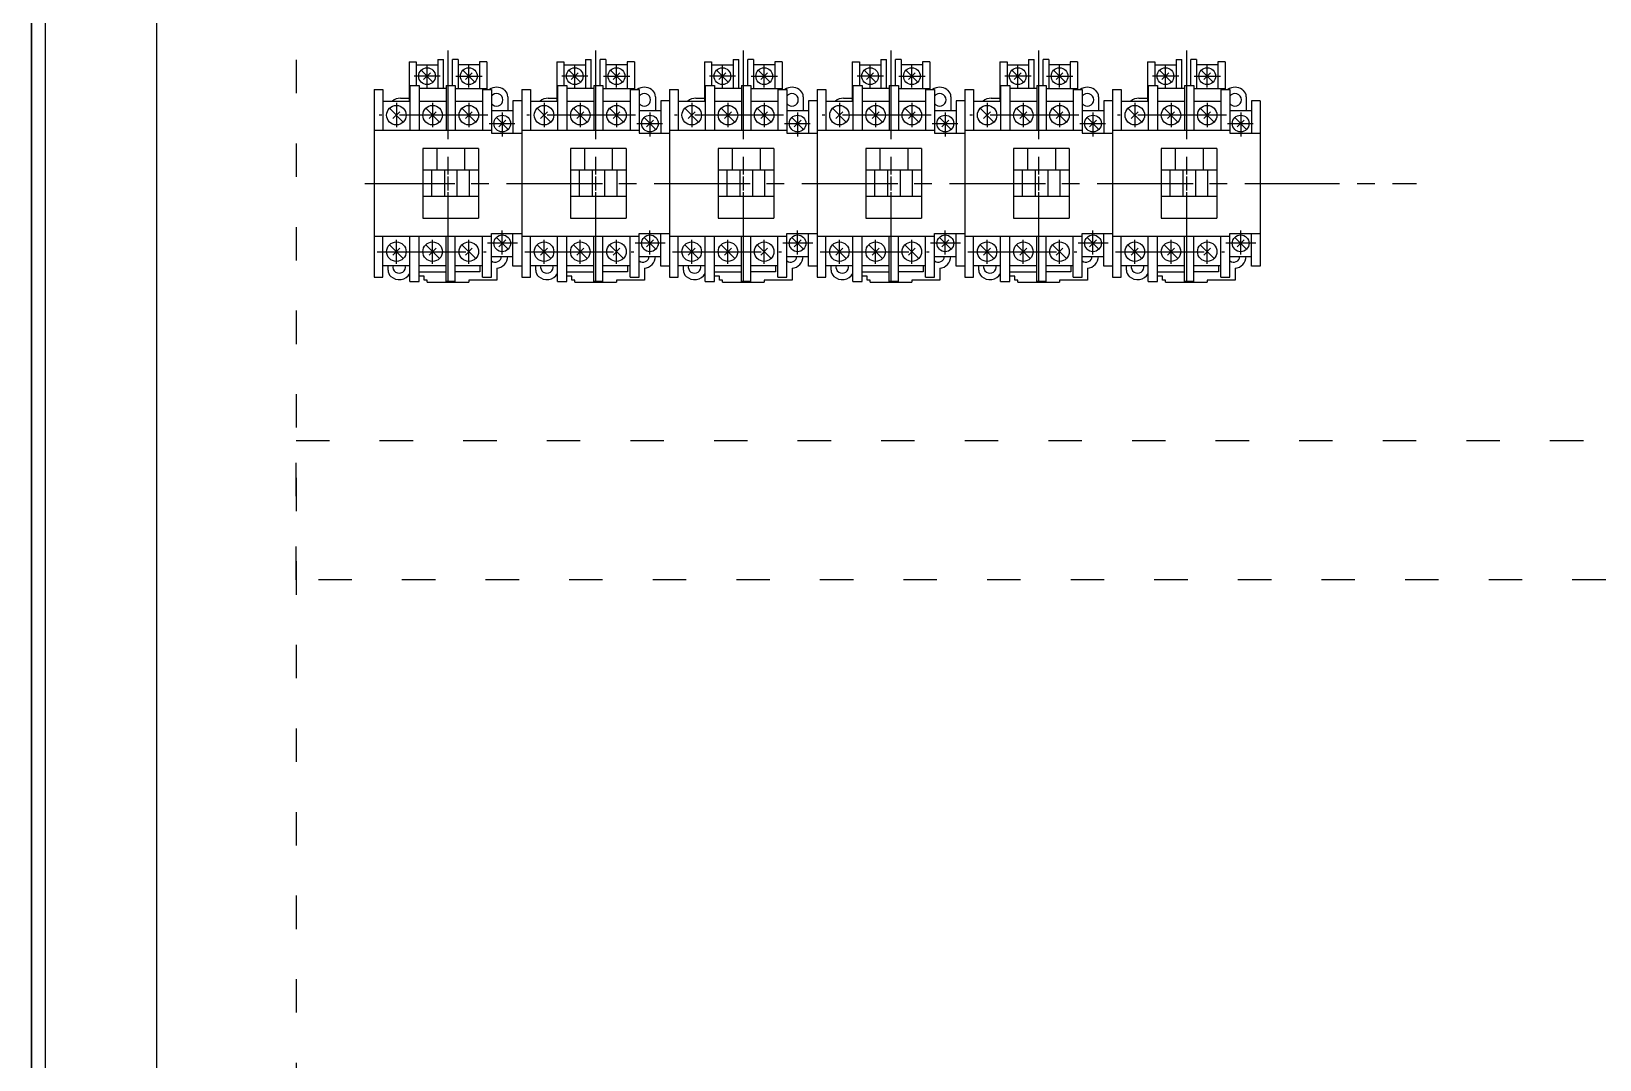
# Model space of a CAD drawing. Header units: millimetres. Extents: x 14879 to 38758, y -20740 to 1136.
# Drawn here: x 35817 to 36380, y -1021 to -652 of the extents above; entities that cross this region are included whole.
import ezdxf

# ---------------------------------------------------------------- set-up
doc = ezdxf.new("R2010")
doc.units = ezdxf.units.MM
doc.linetypes.add('ACAD_ISO03W100', pattern=[30, 12, -18])
doc.linetypes.add('CENTER', pattern=[50.8, 31.75, -6.35, 6.35, -6.35])
for name, color, linetype in [('0A', 7, 'Continuous'), ('0B', 6, 'Continuous'), ('0C', 3, 'Continuous'), ('0D', 2, 'Continuous'), ('10', 6, 'CENTER')]:
    doc.layers.add(name, color=color, linetype=linetype)

msp = doc.modelspace()

# ---------------------------------------------------------------- linework, layer by layer
for p, q in [((35817.11, 288.21), (35817.11, -1666.79)), ((35817.11, -1711.79), (35817.11, 288.21)), ((35822.11, 283.21), (35822.11, -1706.79)), ((35862.11, -1666.79), (35862.11, 243.21))]:
    msp.add_line(p, q)
at = {"color": 1, "linetype": 'ACAD_ISO03W100'}
for points in [[(35862.11, -361.79), (35912.11, -361.79), (35912.11, -1487.35), (35862.11, -1487.35)], [(35912.11, -848.44), (35912.11, -798.45), (36622.12, -798.45), (36622.12, -848.44)]]:
    msp.add_lwpolyline(points, close=True, dxfattribs=at)
at = {"layer": '0A', "color": 7, "linetype": 'Continuous'}
for p, q in [((35964.11, -706.14), (35969.11, -706.14)), ((35966.61, -703.64), (35966.61, -708.64)), ((36017.11, -706.14), (36022.11, -706.14)), ((36019.61, -703.64), (36019.61, -708.64)), ((36070.11, -706.14), (36075.11, -706.14)), ((36072.61, -703.64), (36072.61, -708.64)), ((36123.11, -706.14), (36128.11, -706.14)), ((36125.61, -703.64), (36125.61, -708.64)), ((36176.11, -706.14), (36181.11, -706.14)), ((36178.61, -703.64), (36178.61, -708.64)), ((36229.11, -706.14), (36234.11, -706.14)), ((36231.61, -703.64), (36231.61, -708.64))]:
    msp.add_line(p, q, dxfattribs=at)
at = {"layer": '0B', "color": 6, "linetype": 'Continuous'}
for p, q in [((35952.66, -662.54), (35952.66, -675.54)), ((35952.66, -662.54), (35955.26, -662.54)), ((35955.26, -662.54), (35955.26, -663.54)), ((35955.26, -663.54), (35962.96, -663.54)), ((35962.96, -661.64), (35962.96, -663.54)), ((35962.96, -661.64), (35965.01, -661.64)), ((35965.01, -672.04), (35965.01, -661.64)), ((35968.21, -670.94), (35968.21, -661.64)), ((35970.26, -661.64), (35968.21, -661.64)), ((35970.26, -661.64), (35970.26, -663.54)), ((35977.96, -663.54), (35970.26, -663.54)), ((35980.56, -662.54), (35977.96, -662.54)), ((35977.96, -662.54), (35977.96, -663.54)), ((35980.56, -662.54), (35980.56, -672.44)), ((36005.66, -662.54), (36005.66, -675.54)), ((36005.66, -662.54), (36008.26, -662.54)), ((36008.26, -662.54), (36008.26, -663.54)), ((36008.26, -663.54), (36015.96, -663.54)), ((36015.96, -661.64), (36015.96, -663.54)), ((36015.96, -661.64), (36018.01, -661.64)), ((36018.01, -672.04), (36018.01, -661.64)), ((36021.21, -670.94), (36021.21, -661.64)), ((36023.26, -661.64), (36021.21, -661.64)), ((36023.26, -661.64), (36023.26, -663.54)), ((36030.96, -663.54), (36023.26, -663.54)), ((36033.56, -662.54), (36030.96, -662.54)), ((36030.96, -662.54), (36030.96, -663.54)), ((36033.56, -662.54), (36033.56, -672.44)), ((36058.66, -662.54), (36058.66, -675.54)), ((36058.66, -662.54), (36061.26, -662.54)), ((36061.26, -662.54), (36061.26, -663.54)), ((36061.26, -663.54), (36068.96, -663.54)), ((36068.96, -661.64), (36068.96, -663.54)), ((36068.96, -661.64), (36071.01, -661.64)), ((36071.01, -672.04), (36071.01, -661.64)), ((36074.21, -670.94), (36074.21, -661.64)), ((36076.26, -661.64), (36074.21, -661.64)), ((36076.26, -661.64), (36076.26, -663.54)), ((36083.96, -663.54), (36076.26, -663.54)), ((36086.56, -662.54), (36083.96, -662.54)), ((36083.96, -662.54), (36083.96, -663.54)), ((36086.56, -662.54), (36086.56, -672.44)), ((36111.66, -662.54), (36111.66, -675.54)), ((36111.66, -662.54), (36114.26, -662.54)), ((36114.26, -662.54), (36114.26, -663.54)), ((36114.26, -663.54), (36121.96, -663.54)), ((36121.96, -661.64), (36121.96, -663.54)), ((36121.96, -661.64), (36124.01, -661.64)), ((36124.01, -672.04), (36124.01, -661.64)), ((36127.21, -670.94), (36127.21, -661.64)), ((36129.26, -661.64), (36127.21, -661.64)), ((36129.26, -661.64), (36129.26, -663.54)), ((36136.96, -663.54), (36129.26, -663.54)), ((36139.56, -662.54), (36136.96, -662.54)), ((36136.96, -662.54), (36136.96, -663.54)), ((36139.56, -662.54), (36139.56, -672.44)), ((36164.66, -662.54), (36164.66, -675.54)), ((36164.66, -662.54), (36167.26, -662.54)), ((36167.26, -662.54), (36167.26, -663.54)), ((36167.26, -663.54), (36174.96, -663.54)), ((36174.96, -661.64), (36174.96, -663.54)), ((36174.96, -661.64), (36177.01, -661.64)), ((36177.01, -672.04), (36177.01, -661.64)), ((36180.21, -670.94), (36180.21, -661.64)), ((36182.26, -661.64), (36180.21, -661.64)), ((36182.26, -661.64), (36182.26, -663.54)), ((36189.96, -663.54), (36182.26, -663.54)), ((36192.56, -662.54), (36189.96, -662.54)), ((36189.96, -662.54), (36189.96, -663.54)), ((36192.56, -662.54), (36192.56, -672.44)), ((36217.66, -662.54), (36217.66, -675.54)), ((36217.66, -662.54), (36220.26, -662.54)), ((36220.26, -662.54), (36220.26, -663.54)), ((36220.26, -663.54), (36227.96, -663.54)), ((36227.96, -661.64), (36227.96, -663.54)), ((36227.96, -661.64), (36230.01, -661.64)), ((36230.01, -672.04), (36230.01, -661.64)), ((36233.21, -670.94), (36233.21, -661.64)), ((36235.26, -661.64), (36233.21, -661.64)), ((36235.26, -661.64), (36235.26, -663.54)), ((36242.96, -663.54), (36235.26, -663.54)), ((36245.56, -662.54), (36242.96, -662.54)), ((36242.96, -662.54), (36242.96, -663.54)), ((36245.56, -662.54), (36245.56, -672.44)), ((35940.11, -672.44), (35943.26, -672.44)), ((35940.11, -672.44), (35940.11, -739.84)), ((35943.26, -672.44), (35943.26, -676.64)), ((35965.96, -672.04), (35965.01, -672.04)), ((35965.96, -670.94), (35968.21, -670.94)), ((35965.96, -670.94), (35965.96, -672.04)), ((35980.56, -672.44), (35981.54, -672.44)), ((35988.11, -675.02), (35988.11, -679.94)), ((35993.11, -672.44), (35996.26, -672.44)), ((35993.11, -672.44), (35993.11, -739.84)), ((35996.26, -672.44), (35996.26, -676.64)), ((36018.96, -672.04), (36018.01, -672.04)), ((36018.96, -670.94), (36021.21, -670.94)), ((36018.96, -670.94), (36018.96, -672.04)), ((36033.56, -672.44), (36034.54, -672.44)), ((36041.11, -675.02), (36041.11, -679.94)), ((36046.11, -672.44), (36049.26, -672.44)), ((36046.11, -672.44), (36046.11, -739.84)), ((36049.26, -672.44), (36049.26, -676.64)), ((36071.96, -672.04), (36071.01, -672.04)), ((36071.96, -670.94), (36074.21, -670.94)), ((36071.96, -670.94), (36071.96, -672.04)), ((36086.56, -672.44), (36087.54, -672.44)), ((36094.11, -675.02), (36094.11, -679.94)), ((36099.11, -672.44), (36102.26, -672.44)), ((36099.11, -672.44), (36099.11, -739.84)), ((36102.26, -672.44), (36102.26, -676.64)), ((36124.96, -672.04), (36124.01, -672.04)), ((36124.96, -670.94), (36127.21, -670.94)), ((36124.96, -670.94), (36124.96, -672.04)), ((36139.56, -672.44), (36140.54, -672.44)), ((36147.11, -675.02), (36147.11, -679.94)), ((36152.11, -672.44), (36155.26, -672.44)), ((36152.11, -672.44), (36152.11, -739.84)), ((36155.26, -672.44), (36155.26, -676.64)), ((36177.96, -672.04), (36177.01, -672.04)), ((36177.96, -670.94), (36180.21, -670.94)), ((36177.96, -670.94), (36177.96, -672.04)), ((36192.56, -672.44), (36193.54, -672.44)), ((36200.11, -675.02), (36200.11, -679.94)), ((36205.11, -672.44), (36208.26, -672.44)), ((36205.11, -672.44), (36205.11, -739.84)), ((36208.26, -672.44), (36208.26, -676.64)), ((36230.96, -672.04), (36230.01, -672.04)), ((36230.96, -670.94), (36233.21, -670.94)), ((36230.96, -670.94), (36230.96, -672.04)), ((36245.56, -672.44), (36246.54, -672.44)), ((36253.11, -675.02), (36253.11, -679.94)), ((35943.26, -676.64), (35946.66, -676.64)), ((35949.61, -675.54), (35952.66, -675.54)), ((35988.11, -679.94), (35989.96, -679.94)), ((35993.11, -676.44), (35989.96, -676.44)), ((35989.96, -676.44), (35989.96, -679.94)), ((35993.11, -676.44), (35993.11, -735.84)), ((35996.26, -676.64), (35999.66, -676.64)), ((36002.61, -675.54), (36005.66, -675.54)), ((36041.11, -679.94), (36042.96, -679.94)), ((36046.11, -676.44), (36042.96, -676.44)), ((36042.96, -676.44), (36042.96, -679.94)), ((36046.11, -676.44), (36046.11, -735.84)), ((36049.26, -676.64), (36052.66, -676.64)), ((36055.61, -675.54), (36058.66, -675.54)), ((36094.11, -679.94), (36095.96, -679.94)), ((36099.11, -676.44), (36095.96, -676.44)), ((36095.96, -676.44), (36095.96, -679.94)), ((36099.11, -676.44), (36099.11, -735.84)), ((36102.26, -676.64), (36105.66, -676.64)), ((36108.61, -675.54), (36111.66, -675.54)), ((36147.11, -679.94), (36148.96, -679.94)), ((36152.11, -676.44), (36148.96, -676.44)), ((36148.96, -676.44), (36148.96, -679.94)), ((36152.11, -676.44), (36152.11, -735.84)), ((36155.26, -676.64), (36158.66, -676.64)), ((36161.61, -675.54), (36164.66, -675.54)), ((36200.11, -679.94), (36201.96, -679.94)), ((36205.11, -676.44), (36201.96, -676.44)), ((36201.96, -676.44), (36201.96, -679.94)), ((36205.11, -676.44), (36205.11, -735.84)), ((36208.26, -676.64), (36211.66, -676.64)), ((36214.61, -675.54), (36217.66, -675.54)), ((36253.11, -679.94), (36254.96, -679.94)), ((36258.11, -676.44), (36254.96, -676.44)), ((36254.96, -676.44), (36254.96, -679.94)), ((36258.11, -676.44), (36258.11, -735.84)), ((35943.26, -735.64), (35945.11, -735.64)), ((35943.26, -739.84), (35943.26, -735.64)), ((35945.11, -737.26), (35945.11, -735.64)), ((35984.11, -736.61), (35984.11, -740.84)), ((35988.1, -732.34), (35989.96, -732.34)), ((35989.96, -735.84), (35989.96, -732.34)), ((35993.11, -735.84), (35989.96, -735.84)), ((35996.26, -735.64), (35998.11, -735.64)), ((35996.26, -739.84), (35996.26, -735.64)), ((35998.11, -737.26), (35998.11, -735.64)), ((36037.11, -736.61), (36037.11, -740.84)), ((36041.1, -732.34), (36042.96, -732.34)), ((36042.96, -735.84), (36042.96, -732.34)), ((36046.11, -735.84), (36042.96, -735.84)), ((36049.26, -735.64), (36051.11, -735.64)), ((36049.26, -739.84), (36049.26, -735.64)), ((36051.11, -737.26), (36051.11, -735.64)), ((36090.11, -736.61), (36090.11, -740.84)), ((36094.1, -732.34), (36095.96, -732.34)), ((36095.96, -735.84), (36095.96, -732.34)), ((36099.11, -735.84), (36095.96, -735.84)), ((36102.26, -735.64), (36104.11, -735.64)), ((36102.26, -739.84), (36102.26, -735.64)), ((36104.11, -737.26), (36104.11, -735.64)), ((36143.11, -736.61), (36143.11, -740.84)), ((36147.1, -732.34), (36148.96, -732.34)), ((36148.96, -735.84), (36148.96, -732.34)), ((36152.11, -735.84), (36148.96, -735.84)), ((36155.26, -735.64), (36157.11, -735.64)), ((36155.26, -739.84), (36155.26, -735.64)), ((36157.11, -737.26), (36157.11, -735.64)), ((36196.11, -736.61), (36196.11, -740.84)), ((36200.1, -732.34), (36201.96, -732.34)), ((36201.96, -735.84), (36201.96, -732.34)), ((36205.11, -735.84), (36201.96, -735.84)), ((36208.26, -735.64), (36210.11, -735.64)), ((36208.26, -739.84), (36208.26, -735.64)), ((36210.11, -737.26), (36210.11, -735.64)), ((36249.11, -736.61), (36249.11, -740.84)), ((36253.1, -732.34), (36254.96, -732.34)), ((36254.96, -735.84), (36254.96, -732.34)), ((36258.11, -735.84), (36254.96, -735.84)), ((35940.11, -739.84), (35943.26, -739.84)), ((35952.96, -741.34), (35952.96, -738.47)), ((35952.96, -741.34), (35956.26, -741.34)), ((35956.26, -741.34), (35956.26, -739.44)), ((35958.11, -739.44), (35956.26, -739.44)), ((35958.11, -740.84), (35958.11, -739.44)), ((35959.11, -740.84), (35958.11, -740.84)), ((35959.11, -741.64), (35959.11, -740.84)), ((35959.11, -741.64), (35974.11, -741.64)), ((35974.11, -740.84), (35974.11, -741.64)), ((35984.11, -740.84), (35974.11, -740.84)), ((35993.11, -739.84), (35996.26, -739.84)), ((36005.96, -741.34), (36005.96, -738.47)), ((36005.96, -741.34), (36009.26, -741.34)), ((36009.26, -741.34), (36009.26, -739.44)), ((36011.11, -739.44), (36009.26, -739.44)), ((36011.11, -740.84), (36011.11, -739.44)), ((36012.11, -740.84), (36011.11, -740.84)), ((36012.11, -741.64), (36012.11, -740.84)), ((36012.11, -741.64), (36027.11, -741.64)), ((36027.11, -740.84), (36027.11, -741.64)), ((36037.11, -740.84), (36027.11, -740.84)), ((36046.11, -739.84), (36049.26, -739.84)), ((36058.96, -741.34), (36058.96, -738.47)), ((36058.96, -741.34), (36062.26, -741.34)), ((36062.26, -741.34), (36062.26, -739.44)), ((36064.11, -739.44), (36062.26, -739.44)), ((36064.11, -740.84), (36064.11, -739.44)), ((36065.11, -740.84), (36064.11, -740.84)), ((36065.11, -741.64), (36065.11, -740.84)), ((36065.11, -741.64), (36080.11, -741.64)), ((36080.11, -740.84), (36080.11, -741.64)), ((36090.11, -740.84), (36080.11, -740.84)), ((36099.11, -739.84), (36102.26, -739.84)), ((36111.96, -741.34), (36111.96, -738.47)), ((36111.96, -741.34), (36115.26, -741.34)), ((36115.26, -741.34), (36115.26, -739.44)), ((36117.11, -739.44), (36115.26, -739.44)), ((36117.11, -740.84), (36117.11, -739.44)), ((36118.11, -740.84), (36117.11, -740.84)), ((36118.11, -741.64), (36118.11, -740.84)), ((36118.11, -741.64), (36133.11, -741.64)), ((36133.11, -740.84), (36133.11, -741.64)), ((36143.11, -740.84), (36133.11, -740.84)), ((36152.11, -739.84), (36155.26, -739.84)), ((36164.96, -741.34), (36164.96, -738.47)), ((36164.96, -741.34), (36168.26, -741.34)), ((36168.26, -741.34), (36168.26, -739.44)), ((36170.11, -739.44), (36168.26, -739.44)), ((36170.11, -740.84), (36170.11, -739.44)), ((36171.11, -740.84), (36170.11, -740.84)), ((36171.11, -741.64), (36171.11, -740.84)), ((36171.11, -741.64), (36186.11, -741.64)), ((36186.11, -740.84), (36186.11, -741.64)), ((36196.11, -740.84), (36186.11, -740.84)), ((36205.11, -739.84), (36208.26, -739.84)), ((36217.96, -741.34), (36217.96, -738.47)), ((36217.96, -741.34), (36221.26, -741.34)), ((36221.26, -741.34), (36221.26, -739.44)), ((36223.11, -739.44), (36221.26, -739.44)), ((36223.11, -740.84), (36223.11, -739.44)), ((36224.11, -740.84), (36223.11, -740.84)), ((36224.11, -741.64), (36224.11, -740.84)), ((36224.11, -741.64), (36239.11, -741.64)), ((36239.11, -740.84), (36239.11, -741.64)), ((36249.11, -740.84), (36239.11, -740.84))]:
    msp.add_line(p, q, dxfattribs=at)
for centre, radius, start, end in [((35984.11, -676.14), 4.5, 55.3083, 124.692), ((35984.11, -676.14), 4.5, 48.1896, 55.3083), ((35985.11, -675.02), 3, 0, 48.1897), ((36037.11, -676.14), 4.5, 55.3083, 124.692), ((36037.11, -676.14), 4.5, 48.1896, 55.3083), ((36038.11, -675.02), 3, 0, 48.1897), ((36090.11, -676.14), 4.5, 55.3083, 124.692), ((36090.11, -676.14), 4.5, 48.1896, 55.3083), ((36091.11, -675.02), 3, 0, 48.1897), ((36143.11, -676.14), 4.5, 55.3083, 124.692), ((36143.11, -676.14), 4.5, 48.1896, 55.3083), ((36144.11, -675.02), 3, 0, 48.1897), ((36196.11, -676.14), 4.5, 55.3083, 124.692), ((36196.11, -676.14), 4.5, 48.1896, 55.3083), ((36197.11, -675.02), 3, 0, 48.1897), ((36249.11, -676.14), 4.5, 55.3083, 124.692), ((36249.11, -676.14), 4.5, 48.1896, 55.3083), ((36250.11, -675.02), 3, 0, 48.1897), ((35949.61, -680.04), 4.5, 90.0002, 130.927), ((36002.61, -680.04), 4.5, 90.0002, 130.927), ((36055.61, -680.04), 4.5, 90.0002, 130.927), ((36108.61, -680.04), 4.5, 90.0002, 130.927), ((36161.61, -680.04), 4.5, 90.0002, 130.927), ((36214.61, -680.04), 4.5, 90.0002, 130.927), ((35948.11, -737.26), 3, 180, 228.19), ((35983.61, -732.14), 4.5, 276.379, 357.453), ((36001.11, -737.26), 3, 180, 228.19), ((36036.61, -732.14), 4.5, 276.379, 357.453), ((36054.11, -737.26), 3, 180, 228.19), ((36089.61, -732.14), 4.5, 276.379, 357.453), ((36107.11, -737.26), 3, 180, 228.19), ((36142.61, -732.14), 4.5, 276.379, 357.453), ((36160.11, -737.26), 3, 180, 228.19), ((36195.61, -732.14), 4.5, 276.379, 357.453), ((36213.11, -737.26), 3, 180, 228.19), ((36248.61, -732.14), 4.5, 276.379, 357.453), ((35949.11, -736.14), 4.5, 228.19, 328.822), ((36002.11, -736.14), 4.5, 228.19, 328.822), ((36055.11, -736.14), 4.5, 228.19, 328.822), ((36108.11, -736.14), 4.5, 228.19, 328.822), ((36161.11, -736.14), 4.5, 228.19, 328.822), ((36214.11, -736.14), 4.5, 228.19, 328.822)]:
    msp.add_arc(centre, radius, start, end, dxfattribs=at)
at = {"layer": '0C', "color": 3, "linetype": 'Continuous'}
for p, q in [((35955.26, -663.54), (35955.26, -670.94)), ((35962.96, -663.54), (35962.96, -672.04)), ((35970.26, -663.54), (35970.26, -672.04)), ((35977.96, -663.54), (35977.96, -672.04)), ((36008.26, -663.54), (36008.26, -670.94)), ((36015.96, -663.54), (36015.96, -672.04)), ((36023.26, -663.54), (36023.26, -672.04)), ((36030.96, -663.54), (36030.96, -672.04)), ((36061.26, -663.54), (36061.26, -670.94)), ((36068.96, -663.54), (36068.96, -672.04)), ((36076.26, -663.54), (36076.26, -672.04)), ((36083.96, -663.54), (36083.96, -672.04)), ((36114.26, -663.54), (36114.26, -670.94)), ((36121.96, -663.54), (36121.96, -672.04)), ((36129.26, -663.54), (36129.26, -672.04)), ((36136.96, -663.54), (36136.96, -672.04)), ((36167.26, -663.54), (36167.26, -670.94)), ((36174.96, -663.54), (36174.96, -672.04)), ((36182.26, -663.54), (36182.26, -672.04)), ((36189.96, -663.54), (36189.96, -672.04)), ((36220.26, -663.54), (36220.26, -670.94)), ((36227.96, -663.54), (36227.96, -672.04)), ((36235.26, -663.54), (36235.26, -672.04)), ((36242.96, -663.54), (36242.96, -672.04)), ((35952.96, -670.94), (35956.26, -670.94)), ((35952.96, -670.94), (35952.96, -687.14)), ((35956.26, -670.94), (35956.26, -687.14)), ((35965.01, -672.04), (35956.26, -672.04)), ((35965.96, -672.04), (35965.96, -687.14)), ((35968.21, -670.94), (35969.26, -670.94)), ((35969.26, -670.94), (35969.26, -687.14)), ((35969.26, -672.04), (35980.56, -672.04)), ((35978.96, -672.44), (35980.56, -672.44)), ((35978.96, -672.44), (35978.96, -687.14)), ((35981.54, -672.44), (35982.26, -672.44)), ((35982.26, -672.44), (35982.26, -688.14)), ((36005.96, -670.94), (36009.26, -670.94)), ((36005.96, -670.94), (36005.96, -687.14)), ((36009.26, -670.94), (36009.26, -687.14)), ((36018.01, -672.04), (36009.26, -672.04)), ((36018.96, -672.04), (36018.96, -687.14)), ((36021.21, -670.94), (36022.26, -670.94)), ((36022.26, -670.94), (36022.26, -687.14)), ((36022.26, -672.04), (36033.56, -672.04)), ((36031.96, -672.44), (36033.56, -672.44)), ((36031.96, -672.44), (36031.96, -687.14)), ((36034.54, -672.44), (36035.26, -672.44)), ((36035.26, -672.44), (36035.26, -688.14)), ((36058.96, -670.94), (36062.26, -670.94)), ((36058.96, -670.94), (36058.96, -687.14)), ((36062.26, -670.94), (36062.26, -687.14)), ((36071.01, -672.04), (36062.26, -672.04)), ((36071.96, -672.04), (36071.96, -687.14)), ((36074.21, -670.94), (36075.26, -670.94)), ((36075.26, -670.94), (36075.26, -687.14)), ((36075.26, -672.04), (36086.56, -672.04)), ((36084.96, -672.44), (36086.56, -672.44)), ((36084.96, -672.44), (36084.96, -687.14)), ((36087.54, -672.44), (36088.26, -672.44)), ((36088.26, -672.44), (36088.26, -688.14)), ((36111.96, -670.94), (36115.26, -670.94)), ((36111.96, -670.94), (36111.96, -687.14)), ((36115.26, -670.94), (36115.26, -687.14)), ((36124.01, -672.04), (36115.26, -672.04)), ((36124.96, -672.04), (36124.96, -687.14)), ((36127.21, -670.94), (36128.26, -670.94)), ((36128.26, -670.94), (36128.26, -687.14)), ((36128.26, -672.04), (36139.56, -672.04)), ((36137.96, -672.44), (36139.56, -672.44)), ((36137.96, -672.44), (36137.96, -687.14)), ((36140.54, -672.44), (36141.26, -672.44)), ((36141.26, -672.44), (36141.26, -688.14)), ((36164.96, -670.94), (36168.26, -670.94)), ((36164.96, -670.94), (36164.96, -687.14)), ((36168.26, -670.94), (36168.26, -687.14)), ((36177.01, -672.04), (36168.26, -672.04)), ((36177.96, -672.04), (36177.96, -687.14)), ((36180.21, -670.94), (36181.26, -670.94)), ((36181.26, -670.94), (36181.26, -687.14)), ((36181.26, -672.04), (36192.56, -672.04)), ((36190.96, -672.44), (36192.56, -672.44)), ((36190.96, -672.44), (36190.96, -687.14)), ((36193.54, -672.44), (36194.26, -672.44)), ((36194.26, -672.44), (36194.26, -688.14)), ((36217.96, -670.94), (36221.26, -670.94)), ((36217.96, -670.94), (36217.96, -687.14)), ((36221.26, -670.94), (36221.26, -687.14)), ((36230.01, -672.04), (36221.26, -672.04)), ((36230.96, -672.04), (36230.96, -687.14)), ((36233.21, -670.94), (36234.26, -670.94)), ((36234.26, -670.94), (36234.26, -687.14)), ((36234.26, -672.04), (36245.56, -672.04)), ((36243.96, -672.44), (36245.56, -672.44)), ((36243.96, -672.44), (36243.96, -687.14)), ((36246.54, -672.44), (36247.26, -672.44)), ((36247.26, -672.44), (36247.26, -688.14)), ((35943.26, -676.64), (35943.26, -687.14)), ((35946.66, -676.64), (35952.55, -676.64)), ((35952.55, -676.64), (35952.96, -676.64)), ((35952.66, -675.54), (35952.66, -676.64)), ((35956.26, -676.64), (35965.96, -676.64)), ((35969.26, -676.64), (35978.96, -676.64)), ((35982.26, -679.94), (35988.11, -679.94)), ((35989.96, -679.94), (35989.96, -688.14)), ((35996.26, -676.64), (35996.26, -687.14)), ((35999.66, -676.64), (36005.55, -676.64)), ((36005.55, -676.64), (36005.96, -676.64)), ((36005.66, -675.54), (36005.66, -676.64)), ((36009.26, -676.64), (36018.96, -676.64)), ((36022.26, -676.64), (36031.96, -676.64)), ((36035.26, -679.94), (36041.11, -679.94)), ((36042.96, -679.94), (36042.96, -688.14)), ((36049.26, -676.64), (36049.26, -687.14)), ((36052.66, -676.64), (36058.55, -676.64)), ((36058.55, -676.64), (36058.96, -676.64)), ((36058.66, -675.54), (36058.66, -676.64)), ((36062.26, -676.64), (36071.96, -676.64)), ((36075.26, -676.64), (36084.96, -676.64)), ((36088.26, -679.94), (36094.11, -679.94)), ((36095.96, -679.94), (36095.96, -688.14)), ((36102.26, -676.64), (36102.26, -687.14)), ((36105.66, -676.64), (36111.55, -676.64)), ((36111.55, -676.64), (36111.96, -676.64)), ((36111.66, -675.54), (36111.66, -676.64)), ((36115.26, -676.64), (36124.96, -676.64)), ((36128.26, -676.64), (36137.96, -676.64)), ((36141.26, -679.94), (36147.11, -679.94)), ((36148.96, -679.94), (36148.96, -688.14)), ((36155.26, -676.64), (36155.26, -687.14)), ((36158.66, -676.64), (36164.55, -676.64)), ((36164.55, -676.64), (36164.96, -676.64)), ((36164.66, -675.54), (36164.66, -676.64)), ((36168.26, -676.64), (36177.96, -676.64)), ((36181.26, -676.64), (36190.96, -676.64)), ((36194.26, -679.94), (36200.11, -679.94)), ((36201.96, -679.94), (36201.96, -688.14)), ((36208.26, -676.64), (36208.26, -687.14)), ((36211.66, -676.64), (36217.55, -676.64)), ((36217.55, -676.64), (36217.96, -676.64)), ((36217.66, -675.54), (36217.66, -676.64)), ((36221.26, -676.64), (36230.96, -676.64)), ((36234.26, -676.64), (36243.96, -676.64)), ((36247.26, -679.94), (36253.11, -679.94)), ((36254.96, -679.94), (36254.96, -688.14)), ((35982.26, -687.14), (35940.11, -687.14)), ((35982.26, -688.14), (35993.11, -688.14)), ((36035.26, -687.14), (35993.11, -687.14)), ((36035.26, -688.14), (36046.11, -688.14)), ((36088.26, -687.14), (36046.11, -687.14)), ((36088.26, -688.14), (36099.11, -688.14)), ((36141.26, -687.14), (36099.11, -687.14)), ((36141.26, -688.14), (36152.11, -688.14)), ((36194.26, -687.14), (36152.11, -687.14)), ((36194.26, -688.14), (36205.11, -688.14)), ((36247.26, -687.14), (36205.11, -687.14)), ((36247.26, -688.14), (36258.11, -688.14)), ((35957.61, -693.64), (35957.61, -718.64)), ((35977.61, -693.64), (35957.61, -693.64)), ((35962.61, -693.64), (35962.61, -701.44)), ((35972.61, -693.64), (35972.61, -701.44)), ((35977.61, -693.64), (35977.61, -718.64)), ((36010.61, -693.64), (36010.61, -718.64)), ((36030.61, -693.64), (36010.61, -693.64)), ((36015.61, -693.64), (36015.61, -701.44)), ((36025.61, -693.64), (36025.61, -701.44)), ((36030.61, -693.64), (36030.61, -718.64)), ((36063.61, -693.64), (36063.61, -718.64)), ((36083.61, -693.64), (36063.61, -693.64)), ((36068.61, -693.64), (36068.61, -701.44)), ((36078.61, -693.64), (36078.61, -701.44)), ((36083.61, -693.64), (36083.61, -718.64)), ((36116.61, -693.64), (36116.61, -718.64)), ((36136.61, -693.64), (36116.61, -693.64)), ((36121.61, -693.64), (36121.61, -701.44)), ((36131.61, -693.64), (36131.61, -701.44)), ((36136.61, -693.64), (36136.61, -718.64)), ((36169.61, -693.64), (36169.61, -718.64)), ((36189.61, -693.64), (36169.61, -693.64)), ((36174.61, -693.64), (36174.61, -701.44)), ((36184.61, -693.64), (36184.61, -701.44)), ((36189.61, -693.64), (36189.61, -718.64)), ((36222.61, -693.64), (36222.61, -718.64)), ((36242.61, -693.64), (36222.61, -693.64)), ((36227.61, -693.64), (36227.61, -701.44)), ((36237.61, -693.64), (36237.61, -701.44)), ((36242.61, -693.64), (36242.61, -718.64)), ((35977.61, -701.44), (35957.61, -701.44)), ((35960.86, -710.84), (35960.86, -701.44)), ((35965.36, -701.44), (35965.36, -710.84)), ((35969.86, -701.44), (35969.86, -710.84)), ((35974.36, -710.84), (35974.36, -701.44)), ((36030.61, -701.44), (36010.61, -701.44)), ((36013.86, -710.84), (36013.86, -701.44)), ((36018.36, -701.44), (36018.36, -710.84)), ((36022.86, -701.44), (36022.86, -710.84)), ((36027.36, -710.84), (36027.36, -701.44)), ((36083.61, -701.44), (36063.61, -701.44)), ((36066.86, -710.84), (36066.86, -701.44)), ((36071.36, -701.44), (36071.36, -710.84)), ((36075.86, -701.44), (36075.86, -710.84)), ((36080.36, -710.84), (36080.36, -701.44)), ((36136.61, -701.44), (36116.61, -701.44)), ((36119.86, -710.84), (36119.86, -701.44)), ((36124.36, -701.44), (36124.36, -710.84)), ((36128.86, -701.44), (36128.86, -710.84)), ((36133.36, -710.84), (36133.36, -701.44)), ((36189.61, -701.44), (36169.61, -701.44)), ((36172.86, -710.84), (36172.86, -701.44)), ((36177.36, -701.44), (36177.36, -710.84)), ((36181.86, -701.44), (36181.86, -710.84)), ((36186.36, -710.84), (36186.36, -701.44)), ((36242.61, -701.44), (36222.61, -701.44)), ((36225.86, -710.84), (36225.86, -701.44)), ((36230.36, -701.44), (36230.36, -710.84)), ((36234.86, -701.44), (36234.86, -710.84)), ((36239.36, -710.84), (36239.36, -701.44)), ((35977.61, -710.84), (35957.61, -710.84)), ((36030.61, -710.84), (36010.61, -710.84)), ((36083.61, -710.84), (36063.61, -710.84)), ((36136.61, -710.84), (36116.61, -710.84)), ((36189.61, -710.84), (36169.61, -710.84)), ((36242.61, -710.84), (36222.61, -710.84)), ((35957.61, -718.64), (35977.61, -718.64)), ((36010.61, -718.64), (36030.61, -718.64)), ((36063.61, -718.64), (36083.61, -718.64)), ((36116.61, -718.64), (36136.61, -718.64)), ((36169.61, -718.64), (36189.61, -718.64)), ((36222.61, -718.64), (36242.61, -718.64)), ((35982.26, -725.14), (35940.11, -725.14)), ((35943.26, -735.64), (35943.26, -725.14)), ((35952.96, -733.81), (35952.96, -725.14)), ((35956.26, -739.44), (35956.26, -725.14)), ((35965.96, -741.34), (35965.96, -725.14)), ((35969.26, -741.34), (35969.26, -725.14)), ((35978.96, -739.84), (35978.96, -725.14)), ((35982.26, -724.14), (35993.11, -724.14)), ((35982.26, -739.84), (35982.26, -724.14)), ((35989.96, -732.34), (35989.96, -724.14)), ((36035.26, -725.14), (35993.11, -725.14)), ((35996.26, -735.64), (35996.26, -725.14)), ((36005.96, -733.81), (36005.96, -725.14)), ((36009.26, -739.44), (36009.26, -725.14)), ((36018.96, -741.34), (36018.96, -725.14)), ((36022.26, -741.34), (36022.26, -725.14)), ((36031.96, -739.84), (36031.96, -725.14)), ((36035.26, -724.14), (36046.11, -724.14)), ((36035.26, -739.84), (36035.26, -724.14)), ((36042.96, -732.34), (36042.96, -724.14)), ((36088.26, -725.14), (36046.11, -725.14)), ((36049.26, -735.64), (36049.26, -725.14)), ((36058.96, -733.81), (36058.96, -725.14)), ((36062.26, -739.44), (36062.26, -725.14)), ((36071.96, -741.34), (36071.96, -725.14)), ((36075.26, -741.34), (36075.26, -725.14)), ((36084.96, -739.84), (36084.96, -725.14)), ((36088.26, -724.14), (36099.11, -724.14)), ((36088.26, -739.84), (36088.26, -724.14)), ((36095.96, -732.34), (36095.96, -724.14)), ((36141.26, -725.14), (36099.11, -725.14)), ((36102.26, -735.64), (36102.26, -725.14)), ((36111.96, -733.81), (36111.96, -725.14)), ((36115.26, -739.44), (36115.26, -725.14)), ((36124.96, -741.34), (36124.96, -725.14)), ((36128.26, -741.34), (36128.26, -725.14)), ((36137.96, -739.84), (36137.96, -725.14)), ((36141.26, -724.14), (36152.11, -724.14)), ((36141.26, -739.84), (36141.26, -724.14)), ((36148.96, -732.34), (36148.96, -724.14)), ((36194.26, -725.14), (36152.11, -725.14)), ((36155.26, -735.64), (36155.26, -725.14)), ((36164.96, -733.81), (36164.96, -725.14)), ((36168.26, -739.44), (36168.26, -725.14)), ((36177.96, -741.34), (36177.96, -725.14)), ((36181.26, -741.34), (36181.26, -725.14)), ((36190.96, -739.84), (36190.96, -725.14)), ((36194.26, -724.14), (36205.11, -724.14)), ((36194.26, -739.84), (36194.26, -724.14)), ((36201.96, -732.34), (36201.96, -724.14)), ((36247.26, -725.14), (36205.11, -725.14)), ((36208.26, -735.64), (36208.26, -725.14)), ((36217.96, -733.81), (36217.96, -725.14)), ((36221.26, -739.44), (36221.26, -725.14)), ((36230.96, -741.34), (36230.96, -725.14)), ((36234.26, -741.34), (36234.26, -725.14)), ((36243.96, -739.84), (36243.96, -725.14)), ((36247.26, -724.14), (36258.11, -724.14)), ((36247.26, -739.84), (36247.26, -724.14)), ((36254.96, -732.34), (36254.96, -724.14)), ((35945.11, -735.64), (35952.96, -735.64)), ((35952.96, -738.47), (35952.96, -733.81)), ((35956.26, -735.64), (35965.96, -735.64)), ((35969.26, -735.64), (35978.96, -735.64)), ((35978.11, -735.64), (35978.11, -737.84)), ((35982.26, -732.34), (35988.1, -732.34)), ((35998.11, -735.64), (36005.96, -735.64)), ((36005.96, -738.47), (36005.96, -733.81)), ((36009.26, -735.64), (36018.96, -735.64)), ((36022.26, -735.64), (36031.96, -735.64)), ((36031.11, -735.64), (36031.11, -737.84)), ((36035.26, -732.34), (36041.1, -732.34)), ((36051.11, -735.64), (36058.96, -735.64)), ((36058.96, -738.47), (36058.96, -733.81)), ((36062.26, -735.64), (36071.96, -735.64)), ((36075.26, -735.64), (36084.96, -735.64)), ((36084.11, -735.64), (36084.11, -737.84)), ((36088.26, -732.34), (36094.1, -732.34)), ((36104.11, -735.64), (36111.96, -735.64)), ((36111.96, -738.47), (36111.96, -733.81)), ((36115.26, -735.64), (36124.96, -735.64)), ((36128.26, -735.64), (36137.96, -735.64)), ((36137.11, -735.64), (36137.11, -737.84)), ((36141.26, -732.34), (36147.1, -732.34)), ((36157.11, -735.64), (36164.96, -735.64)), ((36164.96, -738.47), (36164.96, -733.81)), ((36168.26, -735.64), (36177.96, -735.64)), ((36181.26, -735.64), (36190.96, -735.64)), ((36190.11, -735.64), (36190.11, -737.84)), ((36194.26, -732.34), (36200.1, -732.34)), ((36210.11, -735.64), (36217.96, -735.64)), ((36217.96, -738.47), (36217.96, -733.81)), ((36221.26, -735.64), (36230.96, -735.64)), ((36234.26, -735.64), (36243.96, -735.64)), ((36243.11, -735.64), (36243.11, -737.84)), ((36247.26, -732.34), (36253.1, -732.34)), ((35956.26, -737.84), (35965.96, -737.84)), ((35969.26, -741.34), (35965.96, -741.34)), ((35978.11, -737.84), (35969.26, -737.84)), ((35978.96, -739.84), (35982.26, -739.84)), ((36009.26, -737.84), (36018.96, -737.84)), ((36022.26, -741.34), (36018.96, -741.34)), ((36031.11, -737.84), (36022.26, -737.84)), ((36031.96, -739.84), (36035.26, -739.84)), ((36062.26, -737.84), (36071.96, -737.84)), ((36075.26, -741.34), (36071.96, -741.34)), ((36084.11, -737.84), (36075.26, -737.84)), ((36084.96, -739.84), (36088.26, -739.84)), ((36115.26, -737.84), (36124.96, -737.84)), ((36128.26, -741.34), (36124.96, -741.34)), ((36137.11, -737.84), (36128.26, -737.84)), ((36137.96, -739.84), (36141.26, -739.84)), ((36168.26, -737.84), (36177.96, -737.84)), ((36181.26, -741.34), (36177.96, -741.34)), ((36190.11, -737.84), (36181.26, -737.84)), ((36190.96, -739.84), (36194.26, -739.84)), ((36221.26, -737.84), (36230.96, -737.84)), ((36234.26, -741.34), (36230.96, -741.34)), ((36243.11, -737.84), (36234.26, -737.84)), ((36243.96, -739.84), (36247.26, -739.84))]:
    msp.add_line(p, q, dxfattribs=at)
for centre, start, end in [((35984.11, -676.14), 214.692, 145.308), ((36037.11, -676.14), 214.692, 145.308), ((36090.11, -676.14), 214.692, 145.308), ((36143.11, -676.14), 214.692, 145.308), ((36196.11, -676.14), 214.692, 145.308), ((36249.11, -676.14), 214.692, 145.308), ((35949.11, -736.14), 167.161, 12.84), ((35983.61, -732.14), 233.13, 354.9), ((36002.11, -736.14), 167.161, 12.84), ((36036.61, -732.14), 233.13, 354.9), ((36055.11, -736.14), 167.161, 12.84), ((36089.61, -732.14), 233.13, 354.9), ((36108.11, -736.14), 167.161, 12.84), ((36142.61, -732.14), 233.13, 354.9), ((36161.11, -736.14), 167.161, 12.84), ((36195.61, -732.14), 233.13, 354.9), ((36214.11, -736.14), 167.161, 12.84), ((36248.61, -732.14), 233.13, 354.9)]:
    msp.add_arc(centre, 2.25, start, end, dxfattribs=at)
at = {"layer": '0D', "color": 2, "linetype": 'Continuous'}
for p, q in [((35961.23, -669.76), (35956.99, -665.52)), ((35957.87, -668.87), (35960.34, -666.4)), ((35976.23, -669.76), (35971.99, -665.52)), ((35972.87, -668.87), (35975.34, -666.4)), ((36014.23, -669.76), (36009.99, -665.52)), ((36010.87, -668.87), (36013.34, -666.4)), ((36029.23, -669.76), (36024.99, -665.52)), ((36025.87, -668.87), (36028.34, -666.4)), ((36067.23, -669.76), (36062.99, -665.52)), ((36063.87, -668.87), (36066.34, -666.4)), ((36082.23, -669.76), (36077.99, -665.52)), ((36078.87, -668.87), (36081.34, -666.4)), ((36120.23, -669.76), (36115.99, -665.52)), ((36116.87, -668.87), (36119.34, -666.4)), ((36135.23, -669.76), (36130.99, -665.52)), ((36131.87, -668.87), (36134.34, -666.4)), ((36173.23, -669.76), (36168.99, -665.52)), ((36169.87, -668.87), (36172.34, -666.4)), ((36188.23, -669.76), (36183.99, -665.52)), ((36184.87, -668.87), (36187.34, -666.4)), ((36226.23, -669.76), (36221.99, -665.52)), ((36222.87, -668.87), (36225.34, -666.4)), ((36241.23, -669.76), (36236.99, -665.52)), ((36237.87, -668.87), (36240.34, -666.4)), ((35945.63, -679.16), (35950.58, -684.11)), ((35949.34, -680.4), (35946.87, -682.87)), ((35958.63, -679.16), (35963.58, -684.11)), ((35962.34, -680.4), (35959.87, -682.87)), ((35971.63, -679.16), (35976.58, -684.11)), ((35975.34, -680.4), (35972.87, -682.87)), ((35998.63, -679.16), (36003.58, -684.11)), ((36002.34, -680.4), (35999.87, -682.87)), ((36011.63, -679.16), (36016.58, -684.11)), ((36015.34, -680.4), (36012.87, -682.87)), ((36024.63, -679.16), (36029.58, -684.11)), ((36028.34, -680.4), (36025.87, -682.87)), ((36051.63, -679.16), (36056.58, -684.11)), ((36055.34, -680.4), (36052.87, -682.87)), ((36064.63, -679.16), (36069.58, -684.11)), ((36068.34, -680.4), (36065.87, -682.87)), ((36077.63, -679.16), (36082.58, -684.11)), ((36081.34, -680.4), (36078.87, -682.87)), ((36104.63, -679.16), (36109.58, -684.11)), ((36108.34, -680.4), (36105.87, -682.87)), ((36117.63, -679.16), (36122.58, -684.11)), ((36121.34, -680.4), (36118.87, -682.87)), ((36130.63, -679.16), (36135.58, -684.11)), ((36134.34, -680.4), (36131.87, -682.87)), ((36157.63, -679.16), (36162.58, -684.11)), ((36161.34, -680.4), (36158.87, -682.87)), ((36170.63, -679.16), (36175.58, -684.11)), ((36174.34, -680.4), (36171.87, -682.87)), ((36183.63, -679.16), (36188.58, -684.11)), ((36187.34, -680.4), (36184.87, -682.87)), ((36210.63, -679.16), (36215.58, -684.11)), ((36214.34, -680.4), (36211.87, -682.87)), ((36223.63, -679.16), (36228.58, -684.11)), ((36227.34, -680.4), (36224.87, -682.87)), ((36236.63, -679.16), (36241.58, -684.11)), ((36240.34, -680.4), (36237.87, -682.87)), ((35988.23, -686.76), (35983.99, -682.52)), ((35984.87, -685.87), (35987.34, -683.4)), ((36041.23, -686.76), (36036.99, -682.52)), ((36037.87, -685.87), (36040.34, -683.4)), ((36094.23, -686.76), (36089.99, -682.52)), ((36090.87, -685.87), (36093.34, -683.4)), ((36147.23, -686.76), (36142.99, -682.52)), ((36143.87, -685.87), (36146.34, -683.4)), ((36200.23, -686.76), (36195.99, -682.52)), ((36196.87, -685.87), (36199.34, -683.4)), ((36253.23, -686.76), (36248.99, -682.52)), ((36249.87, -685.87), (36252.34, -683.4)), ((35988.23, -729.76), (35983.99, -725.52)), ((36041.23, -729.76), (36036.99, -725.52)), ((36094.23, -729.76), (36089.99, -725.52)), ((36147.23, -729.76), (36142.99, -725.52)), ((36200.23, -729.76), (36195.99, -725.52)), ((36253.23, -729.76), (36248.99, -725.52)), ((35945.63, -728.16), (35950.58, -733.11)), ((35949.34, -729.4), (35946.87, -731.87)), ((35958.63, -728.16), (35963.58, -733.11)), ((35962.34, -729.4), (35959.87, -731.87)), ((35971.63, -728.16), (35976.58, -733.11)), ((35975.34, -729.4), (35972.87, -731.87)), ((35984.87, -728.87), (35987.34, -726.4)), ((35998.63, -728.16), (36003.58, -733.11)), ((36002.34, -729.4), (35999.87, -731.87)), ((36011.63, -728.16), (36016.58, -733.11)), ((36015.34, -729.4), (36012.87, -731.87)), ((36024.63, -728.16), (36029.58, -733.11)), ((36028.34, -729.4), (36025.87, -731.87)), ((36037.87, -728.87), (36040.34, -726.4)), ((36051.63, -728.16), (36056.58, -733.11)), ((36055.34, -729.4), (36052.87, -731.87)), ((36064.63, -728.16), (36069.58, -733.11)), ((36068.34, -729.4), (36065.87, -731.87)), ((36077.63, -728.16), (36082.58, -733.11)), ((36081.34, -729.4), (36078.87, -731.87)), ((36090.87, -728.87), (36093.34, -726.4)), ((36104.63, -728.16), (36109.58, -733.11)), ((36108.34, -729.4), (36105.87, -731.87)), ((36117.63, -728.16), (36122.58, -733.11)), ((36121.34, -729.4), (36118.87, -731.87)), ((36130.63, -728.16), (36135.58, -733.11)), ((36134.34, -729.4), (36131.87, -731.87)), ((36143.87, -728.87), (36146.34, -726.4)), ((36157.63, -728.16), (36162.58, -733.11)), ((36161.34, -729.4), (36158.87, -731.87)), ((36170.63, -728.16), (36175.58, -733.11)), ((36174.34, -729.4), (36171.87, -731.87)), ((36183.63, -728.16), (36188.58, -733.11)), ((36187.34, -729.4), (36184.87, -731.87)), ((36196.87, -728.87), (36199.34, -726.4)), ((36210.63, -728.16), (36215.58, -733.11)), ((36214.34, -729.4), (36211.87, -731.87)), ((36223.63, -728.16), (36228.58, -733.11)), ((36227.34, -729.4), (36224.87, -731.87)), ((36236.63, -728.16), (36241.58, -733.11)), ((36240.34, -729.4), (36237.87, -731.87)), ((36249.87, -728.87), (36252.34, -726.4))]:
    msp.add_line(p, q, dxfattribs=at)
for centre, radius in [((35959.11, -667.64), 3), ((35974.11, -667.64), 3), ((36012.11, -667.64), 3), ((36027.11, -667.64), 3), ((36065.11, -667.64), 3), ((36080.11, -667.64), 3), ((36118.11, -667.64), 3), ((36133.11, -667.64), 3), ((36171.11, -667.64), 3), ((36186.11, -667.64), 3), ((36224.11, -667.64), 3), ((36239.11, -667.64), 3), ((35948.11, -681.64), 3.5), ((35961.11, -681.64), 3.5), ((35974.11, -681.64), 3.5), ((36001.11, -681.64), 3.5), ((36014.11, -681.64), 3.5), ((36027.11, -681.64), 3.5), ((36054.11, -681.64), 3.5), ((36067.11, -681.64), 3.5), ((36080.11, -681.64), 3.5), ((36107.11, -681.64), 3.5), ((36120.11, -681.64), 3.5), ((36133.11, -681.64), 3.5), ((36160.11, -681.64), 3.5), ((36173.11, -681.64), 3.5), ((36186.11, -681.64), 3.5), ((36213.11, -681.64), 3.5), ((36226.11, -681.64), 3.5), ((36239.11, -681.64), 3.5), ((35986.11, -684.64), 3), ((36039.11, -684.64), 3), ((36092.11, -684.64), 3), ((36145.11, -684.64), 3), ((36198.11, -684.64), 3), ((36251.11, -684.64), 3), ((35986.11, -727.64), 3), ((36039.11, -727.64), 3), ((36092.11, -727.64), 3), ((36145.11, -727.64), 3), ((36198.11, -727.64), 3), ((36251.11, -727.64), 3), ((35948.11, -730.64), 3.5), ((35961.11, -730.64), 3.5), ((35974.11, -730.64), 3.5), ((36001.11, -730.64), 3.5), ((36014.11, -730.64), 3.5), ((36027.11, -730.64), 3.5), ((36054.11, -730.64), 3.5), ((36067.11, -730.64), 3.5), ((36080.11, -730.64), 3.5), ((36107.11, -730.64), 3.5), ((36120.11, -730.64), 3.5), ((36133.11, -730.64), 3.5), ((36160.11, -730.64), 3.5), ((36173.11, -730.64), 3.5), ((36186.11, -730.64), 3.5), ((36213.11, -730.64), 3.5), ((36226.11, -730.64), 3.5), ((36239.11, -730.64), 3.5)]:
    msp.add_circle(centre, radius, dxfattribs=at)
at = {"layer": '10', "color": 6, "linetype": 'CENTER'}
for p, q in [((35966.61, -658.46), (35966.61, -745.21)), ((36019.61, -658.46), (36019.61, -745.21)), ((36072.61, -658.46), (36072.61, -745.21)), ((36125.61, -658.46), (36125.61, -745.21)), ((36178.61, -658.46), (36178.61, -745.21)), ((36231.61, -658.46), (36231.61, -745.21)), ((35959.11, -671.74), (35959.11, -663.73)), ((35974.11, -671.74), (35974.11, -663.73)), ((36012.11, -671.74), (36012.11, -663.73)), ((36027.11, -671.74), (36027.11, -663.73)), ((36065.11, -671.74), (36065.11, -663.73)), ((36080.11, -671.74), (36080.11, -663.73)), ((36118.11, -671.74), (36118.11, -663.73)), ((36133.11, -671.74), (36133.11, -663.73)), ((36171.11, -671.74), (36171.11, -663.73)), ((36186.11, -671.74), (36186.11, -663.73)), ((36224.11, -671.74), (36224.11, -663.73)), ((36239.11, -671.74), (36239.11, -663.73)), ((35963.87, -667.64), (35954.46, -667.64)), ((35969.39, -667.64), (35978.87, -667.64)), ((36016.87, -667.64), (36007.46, -667.64)), ((36022.39, -667.64), (36031.87, -667.64)), ((36069.87, -667.64), (36060.46, -667.64)), ((36075.39, -667.64), (36084.87, -667.64)), ((36122.87, -667.64), (36113.46, -667.64)), ((36128.39, -667.64), (36137.87, -667.64)), ((36175.87, -667.64), (36166.46, -667.64)), ((36181.39, -667.64), (36190.87, -667.64)), ((36228.87, -667.64), (36219.46, -667.64)), ((36234.39, -667.64), (36243.87, -667.64)), ((35948.11, -677.27), (35948.11, -685.92)), ((35961.11, -677.27), (35961.11, -685.92)), ((35974.11, -677.27), (35974.11, -685.92)), ((35986.11, -680.71), (35986.11, -689.27)), ((36001.11, -677.27), (36001.11, -685.92)), ((36014.11, -677.27), (36014.11, -685.92)), ((36027.11, -677.27), (36027.11, -685.92)), ((36039.11, -680.71), (36039.11, -689.27)), ((36054.11, -677.27), (36054.11, -685.92)), ((36067.11, -677.27), (36067.11, -685.92)), ((36080.11, -677.27), (36080.11, -685.92)), ((36092.11, -680.71), (36092.11, -689.27)), ((36107.11, -677.27), (36107.11, -685.92)), ((36120.11, -677.27), (36120.11, -685.92)), ((36133.11, -677.27), (36133.11, -685.92)), ((36145.11, -680.71), (36145.11, -689.27)), ((36160.11, -677.27), (36160.11, -685.92)), ((36173.11, -677.27), (36173.11, -685.92)), ((36186.11, -677.27), (36186.11, -685.92)), ((36198.11, -680.71), (36198.11, -689.27)), ((36213.11, -677.27), (36213.11, -685.92)), ((36226.11, -677.27), (36226.11, -685.92)), ((36239.11, -677.27), (36239.11, -685.92)), ((36251.11, -680.71), (36251.11, -689.27)), ((35980.98, -681.64), (35941.94, -681.64)), ((35981.42, -684.64), (35990.57, -684.64)), ((36033.98, -681.64), (35994.94, -681.64)), ((36034.42, -684.64), (36043.57, -684.64)), ((36086.98, -681.64), (36047.94, -681.64)), ((36087.42, -684.64), (36096.57, -684.64)), ((36139.98, -681.64), (36100.94, -681.64)), ((36140.42, -684.64), (36149.57, -684.64)), ((36192.98, -681.64), (36153.94, -681.64)), ((36193.42, -684.64), (36202.57, -684.64)), ((36245.98, -681.64), (36206.94, -681.64)), ((36246.42, -684.64), (36255.57, -684.64)), ((35936.81, -706.14), (35996.22, -706.14)), ((35989.81, -706.14), (36049.22, -706.14)), ((36042.81, -706.14), (36102.22, -706.14)), ((36095.81, -706.14), (36155.22, -706.14)), ((36148.81, -706.14), (36208.22, -706.14)), ((36201.81, -706.14), (36261.22, -706.14)), ((36254.81, -706.14), (36314.22, -706.14)), ((35986.11, -731.66), (35986.11, -723)), ((36039.11, -731.66), (36039.11, -723)), ((36092.11, -731.66), (36092.11, -723)), ((36145.11, -731.66), (36145.11, -723)), ((36198.11, -731.66), (36198.11, -723)), ((36251.11, -731.66), (36251.11, -723)), ((35941.23, -730.64), (35980.28, -730.64)), ((35948.11, -735.01), (35948.11, -726.36)), ((35961.11, -735.01), (35961.11, -726.36)), ((35974.11, -735.01), (35974.11, -726.36)), ((35991.55, -727.64), (35980.81, -727.64)), ((35994.23, -730.64), (36033.28, -730.64)), ((36001.11, -735.01), (36001.11, -726.36)), ((36014.11, -735.01), (36014.11, -726.36)), ((36027.11, -735.01), (36027.11, -726.36)), ((36044.55, -727.64), (36033.81, -727.64)), ((36047.23, -730.64), (36086.28, -730.64)), ((36054.11, -735.01), (36054.11, -726.36)), ((36067.11, -735.01), (36067.11, -726.36)), ((36080.11, -735.01), (36080.11, -726.36)), ((36097.55, -727.64), (36086.81, -727.64)), ((36100.23, -730.64), (36139.28, -730.64)), ((36107.11, -735.01), (36107.11, -726.36)), ((36120.11, -735.01), (36120.11, -726.36)), ((36133.11, -735.01), (36133.11, -726.36)), ((36150.55, -727.64), (36139.81, -727.64)), ((36153.23, -730.64), (36192.28, -730.64)), ((36160.11, -735.01), (36160.11, -726.36)), ((36173.11, -735.01), (36173.11, -726.36)), ((36186.11, -735.01), (36186.11, -726.36)), ((36203.55, -727.64), (36192.81, -727.64)), ((36206.23, -730.64), (36245.28, -730.64)), ((36213.11, -735.01), (36213.11, -726.36)), ((36226.11, -735.01), (36226.11, -726.36)), ((36239.11, -735.01), (36239.11, -726.36)), ((36256.55, -727.64), (36245.81, -727.64))]:
    msp.add_line(p, q, dxfattribs=at)

doc.saveas('drawing.dxf')
